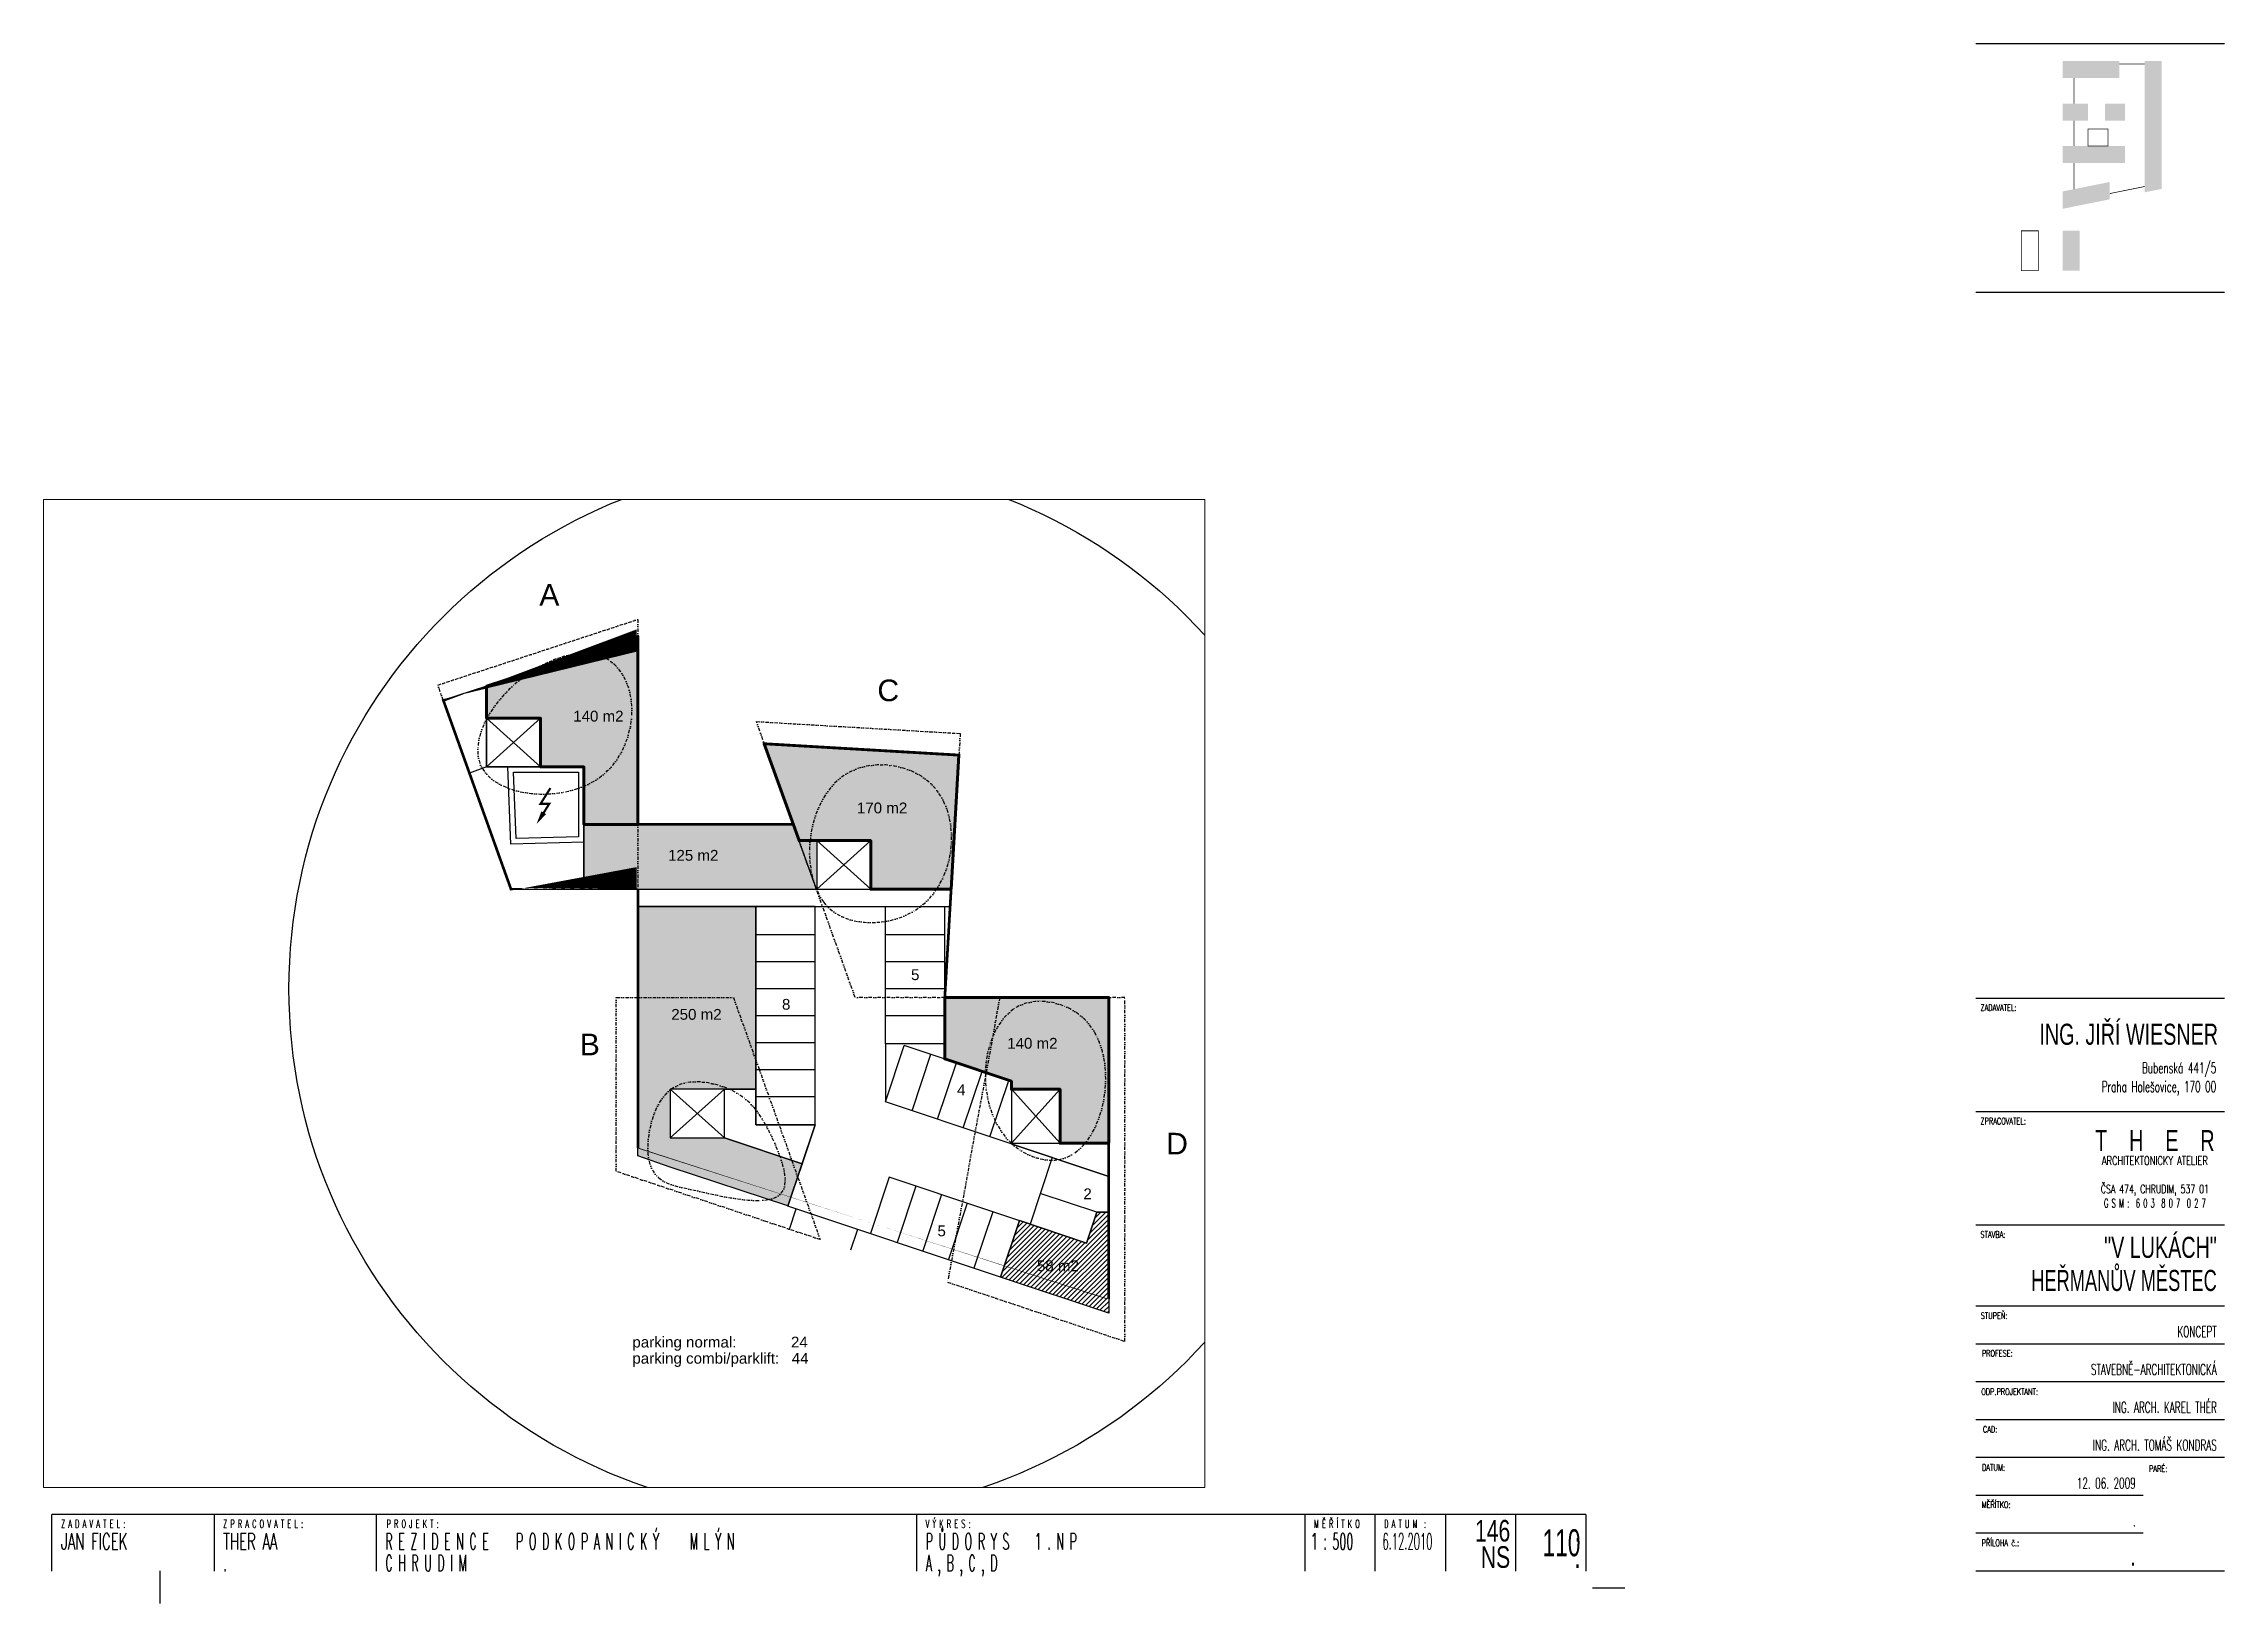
# Paper-space layout '201' of a CAD drawing. Header units: metres, sheet in millimetres. Extents: x 1 to 405, y -6 to 283.
# The model-space entities are those that its viewports show. They can reach past a viewport. Long polylines and large blocks are cut down to what shows.
import ezdxf
from ezdxf.enums import TextEntityAlignment as Align

# ---------------------------------------------------------------- set-up
doc = ezdxf.new("R2010")
doc.units = ezdxf.units.M
doc.header["$LTSCALE"] = 0.1
doc.linetypes.add('DIVIDE', pattern=[31.75, 12.7, -6.35, 0, -6.35, 0, -6.35])
doc.layers.get('0').update_dxf_attribs({"color": 8, "lineweight": 9})
for name, color, linetype in [('AA_THER_popis', 6, 'Continuous'), ('AA_THER_slabá', 4, 'Continuous'), ('ROZPISKA', 7, 'Continuous')]:
    doc.layers.add(name, color=color, linetype=linetype)
doc.layers.add('AA_THER_silná', color=1, linetype='Continuous', lineweight=70)
doc.layers.add('FLOATING-WINDOWS', color=2, linetype='Continuous', plot=False)
doc.layers.add('FLOATINGWINDOWS', color=2, linetype='Continuous', plot=False)
doc.styles.add('ARIAL-CE', font='arial.ttf', dxfattribs={"width": 0.75})
doc.styles.add('ARIEL', font='arial.ttf', dxfattribs={"height": 1})
doc.styles.add('ROMANS', font='romans.shx', dxfattribs={"width": 0.7})
doc.styles.add('ROMS5', font='SIMPLEX8')
doc.styles.add('ROZPISKA', font='simplex.shx')
doc.styles.get("Standard").update_dxf_attribs({"font": 'arial.ttf', "width": 0.8})

# ---------------------------------------------------------------- blocks, each defined once
blk = doc.blocks.new('A$C15996D3E')
h = blk.add_hatch(color=1)
h.paths.add_polyline_path([(6.899999999965075, 14.77466335799545), (2.899999999906868, 14.77466335822828), (2.899999999965075, 13.57466335827485), (6.899999999906868, 13.57466335827485)])
h.paths.add_polyline_path([(4.699999999837019, 11.77466335822828), (2.899999999906868, 11.77466335799545), (2.899999999965075, 10.57466335827485), (4.700000000128057, 10.57466335780919)])
h.paths.add_polyline_path([(7.299999999930151, 11.77466335822828), (5.899999999965075, 11.77466335799545), (5.899999999965075, 10.57466335827485), (7.299999999813735, 10.57466335804202)], flags=17)
h.paths.add_polyline_path([(7.299999999871943, 8.774663358228281), (2.900000000023283, 8.774663358228281), (2.89999999984866, 7.574663358274847), (7.299999999871943, 7.574663358274847)])
h.paths.add_polyline_path([(6.233280722110067, 6.244916763622314), (2.89999999984866, 5.574663358274847), (2.899999999965075, 4.35064403899014), (6.233280722110067, 5.020897444570437)])
h.paths.add_polyline_path([(4.100000000384171, 2.800806836225092), (2.89999999984866, 2.800806836457923), (2.899999999732245, 4.656612873077393e-10), (4.100000000093132, 4.656612873077393e-10)])
h.paths.add_polyline_path([(9.899999999790452, 14.77466335822828), (8.699999999953434, 14.77466335846111), (8.699999999837019, 5.516903371782973), (9.899999999906868, 5.758198406081647)])
at = {"color": 1, "const_width": 0.05}
for points in [[(8.699999999895226, 14.57466335804202), (6.900000000023283, 14.57466335780919)], [(3.700000000011642, 13.57466335780919), (3.700000000069849, 11.77466335799545)], [(3.700000000011642, 10.57466335804202), (3.699999999953434, 8.77466335799545)], [(3.699999999895226, 7.574663357809186), (3.700000000011642, 5.735526714241132)], [(6.233280722168274, 5.428903883788735), (8.699999999895226, 5.924909811234102)]]:
    blk.add_lwpolyline(points, dxfattribs=at)
for points in [[(4.700000000069849, 8.774663356598467), (6.104000000166707, 8.774663356598467), (6.104000000283122, 9.974663357716054), (4.700000000069849, 9.974663357716054)], [(1.199999999837019, 0), (-5.820766091346741e-11, 0), (-1.164153218269348e-10, 2.800000000046566), (1.199999999778811, 2.800000000046566)]]:
    blk.add_lwpolyline(points, close=True, dxfattribs=at)

msp = doc.modelspace()

# ---------------------------------------------------------------- hatches: boundary and pattern name
at = {"layer": 'AA_THER_slabá', "linetype": 'ByBlock', "lineweight": -3}
for points in [[(-643786.9056255992, -1070993.604526764), (-643777.9056255984, -1070990.647388062), (-643777.9056255989, -1071002.719570691), (-643777.9056255997, -1071008.050587026), (-643782.9056256, -1071008.050587026), (-643782.9056256, -1071002.719570691), (-643786.9056255989, -1071002.719570691), (-643786.905625599, -1070998.219570691), (-643791.9056255989, -1070998.219570691), (-643791.9056255989, -1070995.247381598)], [(-643762.9966209223, -1071009.550587026), (-643756.3560998397, -1071009.550587026), (-643756.3560998397, -1071014.050587026), (-643748.9219596436, -1071014.050587027), (-643748.1963296459, -1071001.628397917), (-643766.2105392191, -1071000.576115527)], [(-643782.9056256, -1071008.050587026), (-643782.9056256003, -1071014.050587025), (-643761.3560998392, -1071014.050587026), (-643761.3560998397, -1071009.550587026), (-643762.9966209217, -1071009.550587026), (-643763.5337976571, -1071008.050587073)], [(-643777.9056255998, -1071015.650587027), (-643767.0060998391, -1071015.650587026), (-643767.006099839, -1071032.550587026), (-643774.9056256007, -1071032.550587026), (-643774.9056256007, -1071037.050587026), (-643769.9056256007, -1071037.050587026), (-643762.7147424107, -1071039.455087993), (-643764.0183685953, -1071043.353703026), (-643774.9056256008, -1071039.752818045), (-643777.9056256004, -1071038.710056062)], [(-643749.5060998397, -1071024.050587039), (-643734.3439859536, -1071024.050587039), (-643734.3439859542, -1071037.550587028), (-643738.8439859538, -1071037.550587027), (-643738.8439859538, -1071032.550587027), (-643743.3439859538, -1071032.550587027), (-643743.3439859538, -1071031.814411271), (-643749.5060998397, -1071029.753912107)]]:
    msp.add_hatch(color=254, dxfattribs=at).paths.add_polyline_path(points)
h = msp.add_hatch(dxfattribs=at)
h.set_pattern_fill('ANSI31', color=254, scale=0.1, style=0)
h.set_pattern_definition([(45, (0, 0), (-0.2245064030267288, 0.2245064030267289), [])])
h.paths.add_polyline_path([(-643742.5963533074, -1071044.71750126), (-643736.4052828506, -1071046.787682976), (-643735.453915052, -1071043.942529323), (-643734.3439859544, -1071043.942529322), (-643734.3439859549, -1071053.27627858), (-643744.3405276046, -1071049.933616291)])

# ---------------------------------------------------------------- linework, layer by layer
at = {"layer": 'AA_THER_popis', "const_width": 0.2}
msp.add_lwpolyline([(-643785.9997016479, -1071004.684257784), (-643786.9175421236, -1071006.146133722), (-643786.1085718387, -1071006.146133722), (-643786.6211054997, -1071006.962463624)], dxfattribs=at)
at = {"layer": 'AA_THER_popis'}
msp.add_lwpolyline([(-643787.2826791449, -1071008.016174611, 0, 0.5, 0), (-643786.6211054997, -1071006.962463624, 0, 0, 0)], format="xyseb", dxfattribs=at)
at = {"layer": 'AA_THER_silná', "color": 1, "const_width": 0.25}
msp.add_lwpolyline([(-643777.9056255992, -1071008.050587025), (-643763.5337976732, -1071008.050587025), (-643766.2105392185, -1071000.576115526), (-643748.1963296452, -1071001.628397916), (-643749.506099839, -1071024.050587026), (-643734.3439859536, -1071024.050587027), (-643734.3439859549, -1071053.27627858), (-643777.9056256004, -1071038.710056062), (-643777.9056255994, -1071014.050587025), (-643789.6436553271, -1071014.050587024), (-643795.9066316583, -1070996.561996028), (-643777.9056255984, -1070990.647388062), (-643777.9056255992, -1071008.050587025)], close=True, dxfattribs=at)
at = {"layer": 'AA_THER_silná', "color": 1, "lineweight": 25}
for points in [[(-643789.9498605736, -1071002.719570691), (-643782.9056256, -1071002.719570691), (-643782.9056256, -1071009.677074096), (-643789.6624147746, -1071009.869687817)], [(-643789.4293559201, -1071003.219570691), (-643783.4056256, -1071003.219570691), (-643783.4056256, -1071009.191124326), (-643789.182669632, -1071009.355808752)]]:
    msp.add_lwpolyline(points, close=True, dxfattribs=at)
at = {"layer": 'AA_THER_slabá', "linetype": 'ByBlock', "lineweight": -3}
for p, q in [((-643791.9056255989, -1070998.219570691), (-643786.9056255989, -1071002.719570691)), ((-643786.9056255989, -1070998.219570691), (-643791.9056255989, -1071002.719570691)), ((-643791.9056255989, -1071002.719570691), (-643793.4973573345, -1071003.289598212)), ((-643756.3560998397, -1071014.050587026), (-643761.3560998397, -1071009.550587026)), ((-643761.3560998397, -1071014.050587027), (-643756.3560998397, -1071009.550587026)), ((-643777.9056255998, -1071014.050587026), (-643761.3060998386, -1071014.050587026)), ((-643777.9056255998, -1071014.050587027), (-643748.9219596431, -1071014.050587027)), ((-643777.9056255998, -1071015.650587027), (-643749.0154220745, -1071015.650587027)), ((-643767.0060998389, -1071035.850587027), (-643767.0060998391, -1071015.650587026)), ((-643761.5060998385, -1071015.650587027), (-643767.0060998391, -1071015.650587026)), ((-643761.5060998395, -1071035.850587027), (-643761.5060998395, -1071015.650587027)), ((-643755.0060998395, -1071028.340530266), (-643755.0060998395, -1071015.650587027)), ((-643752.2451694347, -1071015.650587027), (-643749.5060998397, -1071015.650587027)), ((-643749.5060998397, -1071029.753912107), (-643749.5060998397, -1071015.650587026)), ((-643761.5060998386, -1071018.250587027), (-643767.0060998386, -1071018.250587027)), ((-643749.5060998389, -1071018.250587027), (-643755.0060998389, -1071018.250587027)), ((-643761.5060998388, -1071020.750587027), (-643767.0060998388, -1071020.750587027)), ((-643749.506099839, -1071020.750587027), (-643755.006099839, -1071020.750587027)), ((-643761.5060998389, -1071023.250587027), (-643767.0060998389, -1071023.250587027)), ((-643749.5060998391, -1071023.250587027), (-643755.0060998391, -1071023.250587027)), ((-643761.506099839, -1071025.750587027), (-643767.006099839, -1071025.750587027)), ((-643749.5060998392, -1071025.750587027), (-643755.0060998392, -1071025.750587027)), ((-643761.5060998391, -1071028.250587027), (-643767.0060998391, -1071028.250587027)), ((-643749.5060998393, -1071028.350587027), (-643755.0060998393, -1071028.350587027)), ((-643755.0060998393, -1071028.350587027), (-643755.0060998393, -1071033.714147118)), ((-643755.0060998393, -1071033.714147118), (-643753.261925542, -1071028.498032087)), ((-643743.3439859538, -1071031.81441127), (-643753.261925542, -1071028.498032087)), ((-643752.5403000062, -1071034.538665876), (-643750.7961257088, -1071029.322550845)), ((-643761.5060998392, -1071030.750587027), (-643767.0060998392, -1071030.750587027)), ((-643750.1693386282, -1071035.331472375), (-643748.4251643309, -1071030.115357344)), ((-643747.7983772501, -1071036.124278874), (-643746.0542029528, -1071030.908163843)), ((-643769.9056256007, -1071037.050587026), (-643774.9056256007, -1071032.550587026)), ((-643774.9056256007, -1071037.050587026), (-643769.9056256007, -1071032.550587026)), ((-643761.5060998393, -1071033.250587027), (-643767.0060998393, -1071033.250587027)), ((-643745.3325774171, -1071036.948797633), (-643743.5884031198, -1071031.732682602)), ((-643743.3439859538, -1071032.550587027), (-643743.3439859538, -1071031.814411271)), ((-643743.3439859538, -1071032.550587027), (-643738.8439859538, -1071037.550587027)), ((-643738.8439859538, -1071032.550587027), (-643743.3439859538, -1071037.550587027)), ((-643734.3439859537, -1071040.623183394), (-643755.0060998393, -1071033.714147118)), ((-643761.5060998395, -1071035.850587027), (-643767.0060998395, -1071035.850587027)), ((-643761.5060998395, -1071035.850587027), (-643764.0183685953, -1071043.363759787)), ((-643739.5601009851, -1071038.879009096), (-643741.621397882, -1071045.043508678)), ((-643754.6408371071, -1071040.690044246), (-643756.3850114045, -1071045.906159278)), ((-643736.4052828506, -1071046.787682976), (-643754.640837107, -1071040.690044246)), ((-643752.1750372739, -1071041.514563005), (-643753.9192115713, -1071046.730678036)), ((-643749.804075896, -1071042.307369504), (-643751.5482501934, -1071047.523484535)), ((-643747.4331145183, -1071043.100176003), (-643749.1772888156, -1071048.316291034)), ((-643735.4539150521, -1071043.942529323), (-643740.6700300834, -1071042.198355025)), ((-643745.0621531404, -1071043.892982502), (-643746.8063274377, -1071049.109097533)), ((-643742.5963533074, -1071044.71750126), (-643744.3405276048, -1071049.933616292)), ((-643735.453915052, -1071043.942529322), (-643736.4052828507, -1071046.787682976)), ((-643735.453915052, -1071043.942529322), (-643734.3439859544, -1071043.942529322))]:
    msp.add_line(p, q, dxfattribs=at)
at = {"layer": 'AA_THER_slabá', "linetype": 'DIVIDE', "lineweight": -3}
for points in [[(-643777.9056255983, -1070989.068493676), (-643777.9056255994, -1071014.050587025), (-643789.6436553271, -1071014.050587025), (-643796.4125338416, -1070995.149326412)], [(-643748.0797004176, -1070999.631801407), (-643749.506099839, -1071024.050587026), (-643757.8039123258, -1071024.050587026), (-643766.9433250364, -1070998.529901269)], [(-643769.0674310562, -1071024.050587026), (-643761.0431473264, -1071046.457412275), (-643779.9056256008, -1071040.15014152), (-643779.9056255997, -1071024.050587025)], [(-643744.4091765031, -1071024.050587027), (-643749.244787642, -1071050.402569848), (-643732.8439859551, -1071055.886700583), (-643732.8439859536, -1071024.050587028)]]:
    msp.add_lwpolyline(points, close=True, dxfattribs=at)
at = {"layer": 'AA_THER_slabá', "linetype": 'ByBlock', "lineweight": -3}
for points in [[(-643791.9056255989, -1070998.219570691), (-643791.9056255989, -1071002.719570691), (-643786.9056255989, -1071002.719570691), (-643786.9056255989, -1070998.219570691)], [(-643761.3560998397, -1071009.550587026), (-643761.3560998397, -1071014.050587026), (-643756.3560998397, -1071014.050587026), (-643756.3560998397, -1071009.550587026)], [(-643769.9056256007, -1071037.050587026), (-643769.9056256007, -1071032.550587026), (-643774.9056256007, -1071032.550587026), (-643774.9056256007, -1071037.050587026)], [(-643743.3439859538, -1071037.550587027), (-643738.8439859538, -1071037.550587027), (-643738.8439859538, -1071032.550587027), (-643743.3439859538, -1071032.550587027)]]:
    msp.add_lwpolyline(points, close=True, dxfattribs=at)
at = {"layer": 'AA_THER_slabá', "color": 215, "lineweight": 25}
for points in [[(-643782.9056256003, -1071014.050587025), (-643761.3850906683, -1071014.050587026), (-643763.5337976727, -1071008.050587027), (-643782.9056256, -1071008.050587027)], [(-643777.9056255998, -1071015.650587027), (-643767.0060998391, -1071015.650587026), (-643767.006099839, -1071032.550587026), (-643774.9056256007, -1071032.550587026), (-643774.9056256007, -1071037.050587026), (-643769.9056256007, -1071037.050587026), (-643762.7147424107, -1071039.455087993), (-643764.0183685953, -1071043.353703026), (-643774.9056256008, -1071039.752818045), (-643777.9056256004, -1071038.710056062)]]:
    msp.add_lwpolyline(points, close=True, dxfattribs=at)
at = {"layer": 'AA_THER_slabá', "linetype": 'DIVIDE', "lineweight": -3}
for points, start_tangent, end_tangent in [([(-643779.9250775096, -1070993.394956362), (-643781.2622665578, -1071003.563631862), (-643792.5327652792, -1071002.37013183), (-643791.8791533882, -1070998.24339568), (-643779.9250775096, -1070993.394956362)], (0.6936135389968013, -0.7203473179795513), (0.6936135389968013, -0.7203473179795513)), ([(-643760.7175788727, -1071015.235274007), (-643758.547119711, -1071003.329026588), (-643750.6504688136, -1071004.422986906), (-643751.8439859534, -1071015.716091836), (-643760.7175788727, -1071015.235274007)], (-0.5863108950272852, 0.810086127749577), (-0.5863108950272852, 0.810086127749577)), ([(-643743.152710081, -1071025.142265998), (-643736.4534286666, -1071026.204037401), (-643738.6624671537, -1071039.000469074), (-643743.3439859538, -1071037.550587027), (-643743.152710081, -1071025.142265998)], (0.8118493084435283, 0.5838670228568873), (0.8118493084435283, 0.5838670228568873)), ([(-643775.975205539, -1071040.745486633), (-643776.8388275116, -1071036.428911226), (-643774.5280691683, -1071032.357548336), (-643768.2753495438, -1071033.228844923), (-643765.7999090861, -1071036.382643443), (-643764.4572080929, -1071041.895513806), (-643773.307676325, -1071041.762300305), (-643775.975205539, -1071040.745486633)], (-0.7603424105149211, 0.6495224544019699), (-0.7603424105149211, 0.6495224544019699))]:
    msp.add_spline(points, degree=3, dxfattribs=dict(at, start_tangent=start_tangent, end_tangent=end_tangent))
at = {"layer": 'FLOATING-WINDOWS', "linetype": 'ByBlock', "lineweight": -3}
for p, q in [((-643769.9056256007, -1071037.050587026), (-643762.7147424107, -1071039.455087993)), ((-643763.8883009799, -1071045.506044477), (-643763.2540557808, -1071043.609275375)), ((-643758.197993673, -1071047.408780074), (-643757.5637484739, -1071045.512010972))]:
    msp.add_line(p, q, dxfattribs=at)
at = {"layer": 'FLOATING-WINDOWS', "color": 3, "lineweight": 120}
for points in [[(-643786.9056255992, -1070993.604526764), (-643777.9056255984, -1070990.647388062), (-643777.9056255989, -1071002.719570691), (-643777.9056255997, -1071008.050587026), (-643782.9056256, -1071008.050587026), (-643782.9056256, -1071002.719570691), (-643786.9056255989, -1071002.719570691), (-643786.905625599, -1070998.219570691), (-643791.9056255989, -1070998.219570691), (-643791.9056255989, -1070995.247381598)], [(-643762.9966209223, -1071009.550587026), (-643762.9966209223, -1071009.550587026), (-643762.9966209223, -1071009.550587026), (-643762.9966209223, -1071009.550587026), (-643756.3560998397, -1071009.550587026), (-643756.3560998397, -1071014.050587026), (-643748.9219596436, -1071014.050587027), (-643748.1963296459, -1071001.628397917), (-643766.2105392191, -1071000.576115527), (-643762.9966209223, -1071009.550587026), (-643762.9966209223, -1071009.550587026)], [(-643749.5060998397, -1071024.050587039), (-643734.3439859536, -1071024.050587039), (-643734.3439859542, -1071037.550587028), (-643738.8439859538, -1071037.550587027), (-643738.8439859538, -1071032.550587027), (-643743.3439859538, -1071032.550587027), (-643743.3439859538, -1071031.814411271), (-643743.3439859538, -1071031.814411271), (-643749.5060998397, -1071029.753912107)]]:
    msp.add_lwpolyline(points, close=True, dxfattribs=at)
at = {"layer": 'FLOATING-WINDOWS', "linetype": 'ByBlock', "lineweight": -3}
msp.add_lwpolyline([(-643791.9056255989, -1070995.247381598), (-643795.9066316583, -1070996.561996028), (-643789.6436553271, -1071014.050587024), (-643782.9056256003, -1071014.050587025), (-643782.9056255998, -1071002.719570691), (-643791.9056255989, -1071002.719570691), (-643791.9056255989, -1070998.219570691), (-643791.9056255989, -1070995.247381598)], dxfattribs=at)
for points in [[(-643777.9056255998, -1071014.050587026), (-643748.9219596436, -1071014.050587027), (-643749.0154220745, -1071015.650587027), (-643749.5060998397, -1071024.050587026), (-643749.5060998397, -1071029.753912107), (-643743.3439859538, -1071031.81441127), (-643743.3439859538, -1071032.550587027), (-643738.8439859538, -1071032.550587027), (-643738.8439859538, -1071037.550587027), (-643734.3439859542, -1071037.550587028), (-643734.3439859515, -1071043.942529322), (-643735.4539150514, -1071043.942529323), (-643736.4052828506, -1071046.787682976), (-643742.5963533071, -1071044.71750126), (-643744.3405276046, -1071049.933616291), (-643764.0183685953, -1071043.363759787), (-643762.711717798, -1071039.456099369), (-643769.9056256007, -1071037.050587026), (-643769.9056256007, -1071032.550587026), (-643767.0060998389, -1071032.550587026), (-643767.0060998389, -1071015.650587027), (-643777.9056255998, -1071015.650587027), (-643777.9056255994, -1071014.050587025)], [(-643767.0060998391, -1071015.650587026), (-643749.0154220745, -1071015.650587027), (-643749.5060998397, -1071024.050587039), (-643749.5060998397, -1071029.753912107), (-643743.3439859538, -1071031.81441127), (-643743.3439859538, -1071037.550587027), (-643743.3629814484, -1071037.607394816), (-643734.3439859543, -1071040.623183393), (-643734.3439859515, -1071043.942529322), (-643735.4539150513, -1071043.942529322), (-643736.4052828506, -1071046.787682976), (-643742.5963533071, -1071044.71750126), (-643744.3405276046, -1071049.933616291), (-643764.0183685953, -1071043.363759787), (-643761.5060998395, -1071035.850587027), (-643767.0060998395, -1071035.850587027)], [(-643769.9056256007, -1071032.550587026), (-643767.006099839, -1071032.550587026), (-643767.0060998389, -1071035.850587027), (-643761.5060998395, -1071035.850587027), (-643762.7147424107, -1071039.455087993), (-643769.9056256007, -1071037.050587026)], [(-643742.5963533074, -1071044.71750126), (-643736.4052828506, -1071046.787682976), (-643735.453915052, -1071043.942529323), (-643734.3439859544, -1071043.942529322), (-643734.3439859549, -1071053.27627858), (-643744.3405276046, -1071049.933616291)]]:
    msp.add_lwpolyline(points, close=True, dxfattribs=at)
msp.add_circle((-643761.5060998395, -1071023.250587027), 48.68300225911662, dxfattribs=at)

# ---------------------------------------------------------------- texts
at = {"layer": 'AA_THER_popis'}
for s, height, p in [('A', 2, (-643787.0304447778, -1070987.804759333)), ('C', 2, (-643755.7476519594, -1070996.642586804)), ('140 m2', 1, (-643783.8915299976, -1070998.526513224)), ('170 m2', 1, (-643757.6395354895, -1071007.02209309)), ('125 m2', 1, (-643775.1148552425, -1071011.408043224)), ('5', 1, (-643752.6320321843, -1071022.457666634)), ('250 m2', 1, (-643774.8174041355, -1071026.12699205)), ('8', 1, (-643764.5730012496, -1071025.195345857)), ('B', 2, (-643783.290094943, -1071029.410529487)), ('140 m2', 1, (-643743.7336588943, -1071028.80316309)), ('4', 1, (-643748.3775945115, -1071033.109245184)), ('D', 2, (-643729.0212353333, -1071038.588270281)), ('2', 1, (-643736.6838555556, -1071042.733984399)), ('5', 1, (-643750.1851245589, -1071046.163495698)), ('58 m2', 1, (-643740.9822137492, -1071049.394820137)), ('parking normal:             24', 1, (-643778.4162831671, -1071056.454497407)), ('parking combi/parklift:   44', 1, (-643778.4162831671, -1071057.954497407))]:
    msp.add_text(s, height=height, dxfattribs=at).set_placement(p)

psp = doc.layouts.new('201')

# ---------------------------------------------------------------- linework, layer by layer
at = {"layer": 'FLOATINGWINDOWS'}
for p, q in [((22.68856981412335, 0.337452569150912), (22.68856981412335, -5.662547430849088)), ((293.8005552059344, -2.850704034947285), (287.8005552059344, -2.850704034947285))]:
    psp.add_line(p, q, dxfattribs=at)
at = {"layer": 'ROZPISKA'}
for p, q in [((358.7669842208365, 283.0385816431038), (404.7669842208365, 283.0385816431038)), ((358.7669842208365, 237.0385816431038), (404.7669842208365, 237.0385816431038)), ((358.7669842208365, 106.384837033484), (404.7669842208365, 106.384837033484)), ((358.7669842208365, 85.38483703348402), (404.7669842208365, 85.38483703348402)), ((358.7669842208365, 64.38483703348402), (404.7669842208365, 64.38483703348402)), ((358.7669842208365, 64.38483703348402), (404.7669842208365, 64.38483703348402)), ((358.7669842208365, 49.38483703348402), (404.7669842208365, 49.38483703348402)), ((358.7669842208365, 49.38483703348402), (404.7669842208365, 49.38483703348402)), ((358.7669842208365, 49.38483703348402), (404.7669842208365, 49.38483703348402)), ((358.7669842208365, 42.38483703348402), (404.7669842208365, 42.38483703348402)), ((358.7669842208365, 35.38483703348402), (404.7669842208365, 35.38483703348402)), ((358.7669842208365, 28.38483703348402), (404.7669842208365, 28.38483703348402)), ((358.7669842208365, 21.38483703348402), (404.7669842208365, 21.38483703348402)), ((358.7669842208365, 14.38483703348402), (389.7669842208365, 14.38483703348402)), ((286.5962787764977, 10.80874497606158), (2.735043204354326, 10.80874497606186)), ((2.735043204354326, 0.308744976061746), (2.735043204354326, 10.80874497606186)), ((32.73504320435416, 10.80874497606186), (32.73504320435416, 0.308744976061746)), ((62.73504320435427, 10.80874497606186), (62.73504320435427, 0.308744976061746)), ((162.7350432043542, 10.80874497606175), (162.7350432043542, 0.308744976061746)), ((234.5962787764976, 10.80874497606169), (234.5962787764976, 0.3087449760615755)), ((247.5962787764977, 0.3087449760615755), (247.5962787764977, 10.80874497606158)), ((260.5962787764977, 10.80874497606158), (260.5962787764977, 0.3087449760615755)), ((273.5962787764977, 10.80874497606158), (273.5962787764977, 0.3087449760615755)), ((286.5962787764977, 10.80874497606158), (286.5962787764977, 0.3087449760614618)), ((358.7669842208365, 7.384837033484018), (389.7669842208365, 7.384837033484018)), ((358.7669842208365, 0.3848370334840183), (404.7669842208365, 0.3848370334840183))]:
    psp.add_line(p, q, dxfattribs=at)

# ---------------------------------------------------------------- block references
at = {"xscale": 2.624360484004876, "yscale": 2.624360484004876, "zscale": 2.624360484004876}
psp.add_blockref('A$C15996D3E', (367.2021702847118, 241.0385816431038), dxfattribs=at)

# ---------------------------------------------------------------- texts
at = {"layer": 'FLOATING-WINDOWS', "style": 'ARIEL', "width": 0.7}
for p in [(285.6039333381716, 5.788828214675732), (285.5962787764977, 0.9177299125758509)]:
    psp.add_text('.', height=4, dxfattribs=at).set_placement(p, align=Align.RIGHT)
at = {"layer": 'ROZPISKA'}
for s, height, style, width, p in [('ZADAVATEL:', 1.2, 'ROMS5', 0.7, (359.6312883351925, 104.0060784279697)), ('ZPRACOVATEL:', 1.2, 'ROMS5', 0.7, (359.6312883351923, 83.00607842796967)), ('STAVBA:', 1.2, 'ROMS5', 0.7, (359.6312883351925, 62.00607842796967)), ('STUPEŇ:', 1.2, 'ROMS5', 0.7, (359.6868156313126, 46.98254356655718)), ('PROFESE:', 1.2, 'ROMS5', 0.7, (359.8834049539314, 40.01978876171336)), ('ODP.PROJEKTANT:', 1.2, 'ROMS5', 0.7, (359.785114139821, 32.9111372980243)), ('CAD:', 1.2, 'ROMS5', 0.7, (360.0799942765502, 25.9532121862527)), ('PARÉ:', 1.2, 'ROMS5', 0.7, (390.8382506900002, 18.65834082974339)), ('DATUM:', 1.2, 'ROMS5', 0.7, (359.9325509514724, 18.8889599402076)), ('MĚŘÍTKO:', 1.2, 'ROMS5', 0.7, (359.8342575725633, 11.9957749656208)), ('Z A D A V A T E L :', 1.5, 'ROMANS', 0.58, (4.423663177776973, 8.308744976061746)), ('Z P R A C O V A T E L :', 1.5, 'ROMANS', 0.58, (34.4236631777768, 8.308744976061746)), ('R E Z I D E N C E   P O D K O P A N I C K Ý   M L Ý N', 3, 'ROMANS', 0.5, (64.4236631777768, 4.308744976061746)), ('P R O J E K T :', 1.5, 'ROMANS', 0.58, (64.67366317777692, 8.308744976061746)), ('V Ý K R E S :', 1.5, 'ROMANS', 0.58, (164.4236631777769, 8.308744976061746)), ('P Ů D O R Y S   1 . N P', 3, 'ROMANS', 0.5, (164.4236631777767, 4.308744976061632)), ('M Ě Ř Í T K O', 1.5, 'ROMANS', 0.58, (236.2848987499203, 8.308744976061575)), ('D A T U M  :', 1.5, 'ROMANS', 0.58, (249.2848987499203, 8.308744976061575)), ('JAN FICEK', 3, 'ROMANS', 0.6, (4.423663177776859, 4.308744976061746)), ('THER AA', 3, 'ROMANS', 0.6, (34.4236631777768, 4.308744976061746)), ('1 : 500', 3, 'ROMANS', 0.5, (235.7133739236361, 4.308744976061575)), (' 6.12.2010', 3, 'ROMANS', 0.45, (248.0311471439595, 4.308744976061575)), ('PŘÍLOHA č.:', 1.2, 'ROMS5', 0.7, (359.8342550077637, 4.935172118089724)), ('.', 3, 'ROMANS', 0.58, (34.4236631777768, 0.308744976061746)), ('C H R U D I M', 3, 'ROMANS', 0.5, (64.42366317777692, 0.308744976061746)), ('A , B , C , D', 3, 'ROMANS', 0.5, (164.4236631777769, 0.308744976061746))]:
    psp.add_text(s, height=height, dxfattribs=dict(at, style=style, width=width)).set_placement(p)
for s, height, style, width, p in [('ING. JIŘÍ WIESNER', 3.9, 'ARIAL-CE', 0.67, (403.5869001343162, 97.72669863414876)), ('Bubenská 441/5', 2, 'ROZPISKA', 0.6, (403.251016689198, 92.45759804522095)), ('Praha Holešovice, 170 00', 2, 'ROZPISKA', 0.6, (403.251016689198, 88.98275387436911)), ('"V LUKÁCH"', 3.9, 'ARIAL-CE', 0.67, (403.3626279414061, 58.29028881883266)), ('HEŘMANŮV MĚSTEC', 3.9, 'ARIAL-CE', 0.62, (403.3626279414061, 52.16212542232427)), ('KONCEPT', 2, 'ROZPISKA', 0.6, (403.3626279414061, 43.63124718100391)), ('STAVEBNĚ-ARCHITEKTONICKÁ', 2, 'ROZPISKA', 0.6, (403.3626279414061, 36.63124718985148)), ('ING. ARCH. KAREL THÉR', 2, 'ROZPISKA', 0.6, (403.3626279414061, 29.63124719054997)), ('ING. ARCH. TOMÁŠ KONDRAS', 2, 'ROZPISKA', 0.6, (403.3626279414061, 22.63124719054997)), ('12. 06. 2009', 2, 'ROZPISKA', 0.6, (388.3626279414061, 15.59321481015701)), ('146', 4, 'ARIEL', 0.7, (272.6039333381716, 5.788828214675732)), ('.', 2, 'ROZPISKA', 0.6, (388.3626279414061, 8.593214810157008)), ('NS', 4, 'ARIEL', 0.7, (272.5962787764977, 0.9177299125758509)), ('.', 3.9, 'ARIAL-CE', 0.67, (388.3626279414061, 1.290288818832664))]:
    psp.add_text(s, height=height, dxfattribs=dict(at, style=style, width=width)).set_placement(p, align=Align.RIGHT)
for s, height, style, width, p in [('T    H    E    R', 3.9, 'ARIAL-CE', 0.67, (391.9028229895207, 79.995771110752)), ('ARCHITEKTONICKY ATELIER', 1.6, 'ROMS5', 0.7, (391.9028229895207, 76.28763215336221)), ('ČSA 474, CHRUDIM, 537 01', 1.6, 'ROMS5', 0.66, (391.9028229895207, 71.0364542647103)), ('G S M :  6 0 3  8 0 7  0 2 7', 1.6, 'ROMS5', 0.525, (391.9028229895207, 68.41086532038435))]:
    psp.add_text(s, height=height, dxfattribs=dict(at, style=style, width=width)).set_placement(p, align=Align.MIDDLE_CENTER)
at = {"layer": 'ROZPISKA', "style": 'ARIEL', "width": 0.6}
psp.add_text('110', height=5, dxfattribs=at).set_placement((285.5962787764977, 5.558744976061575), align=Align.MIDDLE_RIGHT)

# ---------------------------------------------------------------- viewports
at = {"layer": 'FLOATING-WINDOWS', "linetype": 'ByBlock', "lineweight": -3, "view_target_point": (-646928.3515662415, -1071162.053799577)}
psp.add_viewport(center=(108.6373848665769, 107.234185124931), size=(214.8908700470229, 182.8508802977389), view_center_point=(3149.17996906486, 138.3645353868669), view_height=91.42544014886943, dxfattribs=at)

doc.saveas('drawing.dxf')
